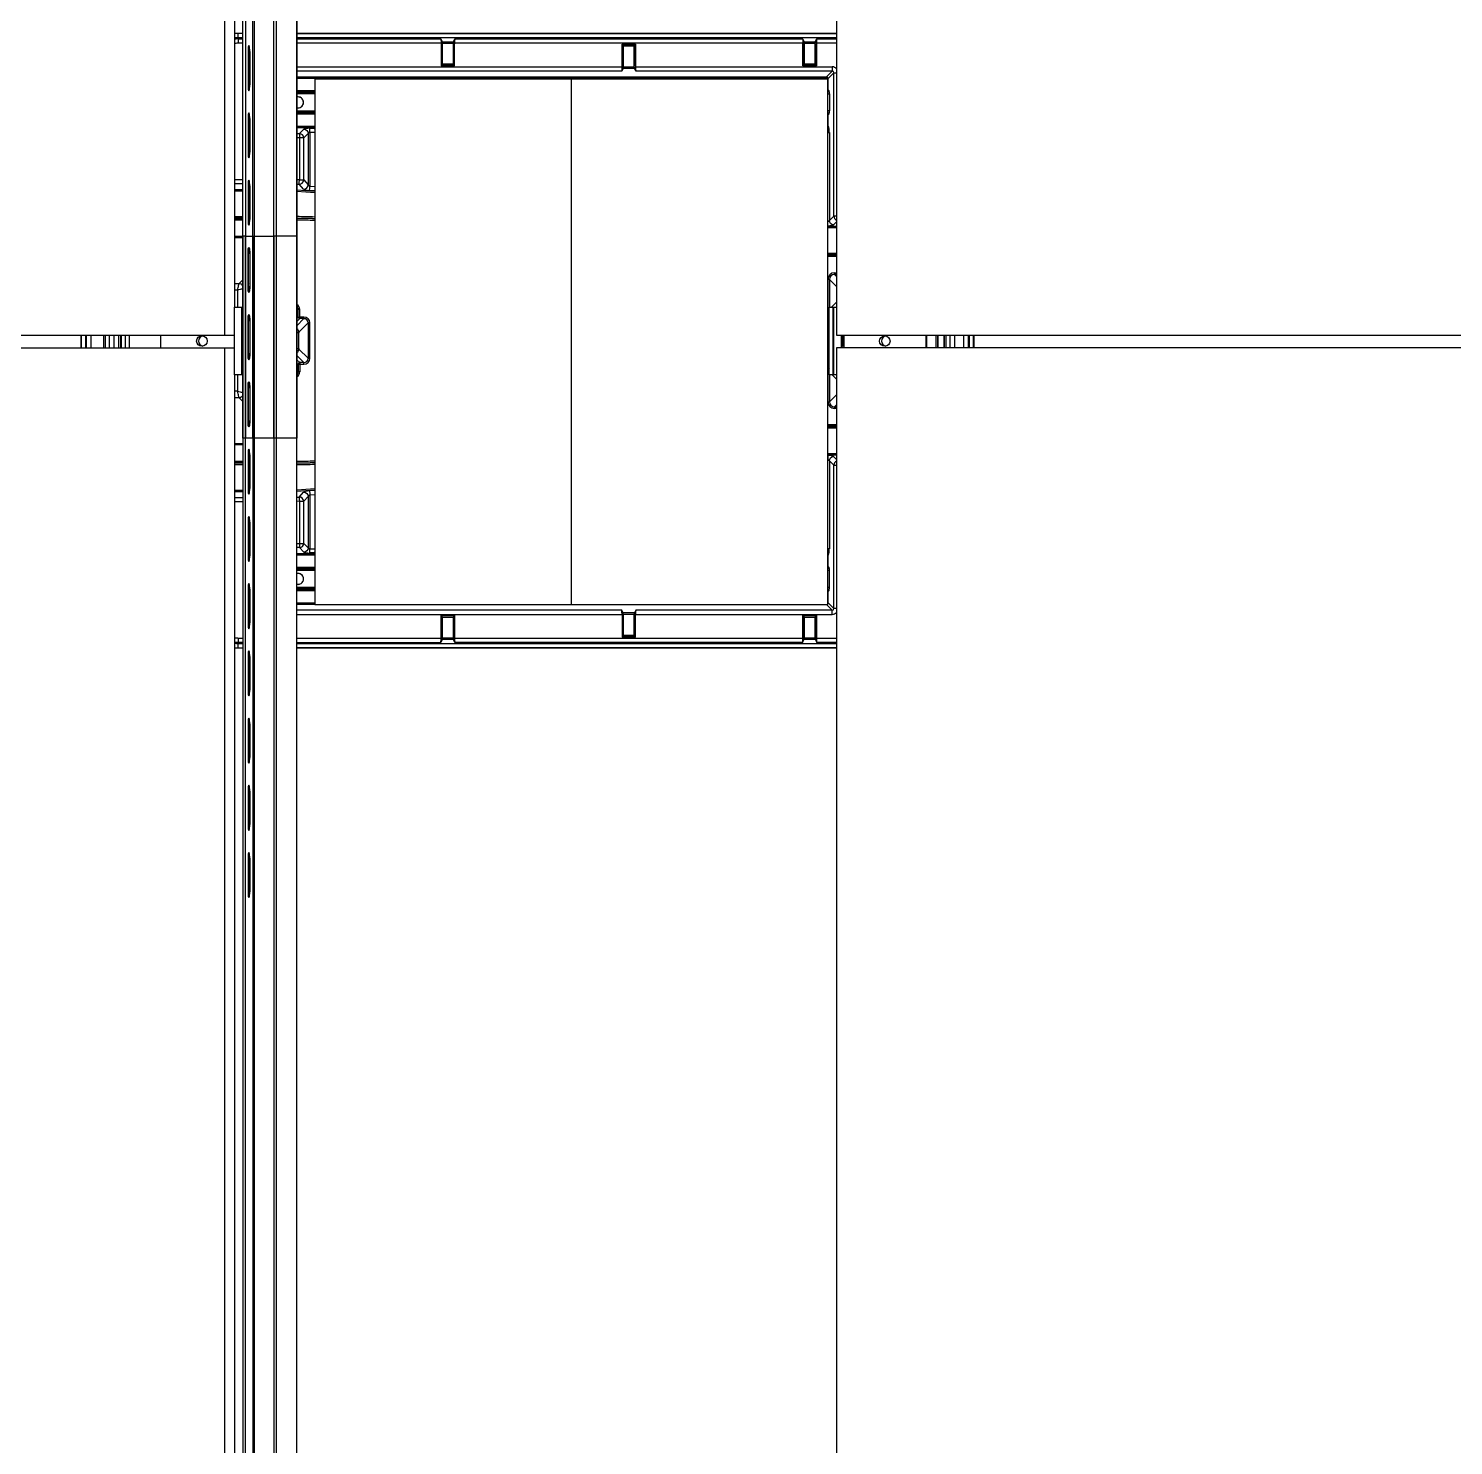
# Model space of a CAD drawing. Header units: feet. Extents: x 1518 to 2565, y 62 to 679.
# Drawn here: x 2123.65 to 2166.02, y 571.12 to 613.26 of the extents above; entities that cross this region are included whole.
import ezdxf

# ---------------------------------------------------------------- set-up
doc = ezdxf.new("R2010")
doc.units = ezdxf.units.FT
doc.header["$LTSCALE"] = 50
doc.header["$MEASUREMENT"] = 0

# ---------------------------------------------------------------- blocks, each defined once
blk = doc.blocks.new('Z1')
at = {"color": 1, "linetype": 'Continuous'}
for p, q in [((0.617, 204.498), (0.617, 134.498)), ((0.832, 134.498), (0.832, 204.498)), ((0.871, 204.498), (0.871, 134.498)), ((1.523, 204.498), (1.523, 134.498)), ((2.142, 134.498), (2.142, 204.498)), ((0.301, 138.393), (0.301, 202.248)), ((0.395, 146.402), (0.408, 146.368)), ((2.143, 146.53), (18.191, 146.53)), ((18.191, 146.527), (2.143, 146.527)), ((18.191, 146.402), (2.143, 146.402)), ((6.431, 146.222), (6.452, 146.18)), ((17.191, 146.222), (17.212, 146.18)), ((17.591, 146.222), (17.57, 146.18)), ((6.456, 146.131), (6.456, 145.709)), ((6.807, 146.131), (6.807, 145.709)), ((11.836, 146.069), (11.836, 145.647)), ((12.187, 146.069), (12.187, 145.647)), ((17.216, 146.131), (17.216, 145.709)), ((17.567, 146.131), (17.567, 145.709)), ((11.832, 145.598), (11.811, 145.556)), ((12.19, 145.598), (12.211, 145.556)), ((2.143, 144.834), (2.677, 144.834)), ((2.677, 144.784), (2.143, 144.784)), ((2.143, 144.782), (2.677, 144.782)), ((2.677, 144.732), (2.143, 144.732)), ((2.143, 144.23), (2.677, 144.23)), ((2.677, 144.18), (2.143, 144.18)), ((2.143, 144.177), (2.677, 144.177)), ((2.677, 144.127), (2.143, 144.127)), ((2.143, 143.773), (2.677, 143.773)), ((2.677, 143.723), (2.143, 143.723)), ((0.301, 142.188), (0.54, 142.188)), ((0.54, 142.06), (0.301, 142.06)), ((0.707, 142.06), (0.692, 142.06)), ((2.343, 141.903), (2.21, 142.045)), ((2.347, 142.173), (2.48, 142.03)), ((0.301, 141.888), (0.54, 141.888)), ((0.54, 141.839), (0.301, 141.839)), ((0.69, 141.888), (0.708, 141.888)), ((0.708, 141.839), (0.69, 141.839)), ((2.143, 141.877), (2.677, 141.841)), ((2.677, 141.791), (2.143, 141.828)), ((0.301, 141.083), (0.54, 141.083)), ((0.54, 141.033), (0.301, 141.033)), ((0.301, 141.031), (0.54, 141.031)), ((0.54, 140.981), (0.301, 140.981)), ((0.69, 141.083), (0.708, 141.083)), ((0.708, 141.033), (0.69, 141.033)), ((0.69, 141.031), (0.708, 141.031)), ((0.708, 140.981), (0.69, 140.981)), ((17.932, 140.813), (17.932, 140.8)), ((0.301, 140.499), (0.54, 140.499)), ((0.54, 140.449), (0.301, 140.449)), ((0.871, 140.498), (0.871, 70.498)), ((1.523, 140.498), (1.523, 70.498)), ((2.142, 70.498), (2.142, 140.498)), ((0.69, 139.357), (0.708, 139.376)), ((0.708, 139.08), (0.69, 139.062)), ((18.129, 139.361), (18.191, 139.299)), ((18.04, 138.393), (18.191, 138.543)), ((18.085, 136.373), (18.085, 138.393)), ((18.106, 136.373), (18.106, 138.393)), ((-4.275, 137.185), (-4.275, 137.56)), ((-4.273, 137.56), (-4.273, 137.185)), ((-4.147, 137.56), (-4.147, 137.185)), ((-4.113, 137.185), (-4.113, 137.56)), ((-3.985, 137.56), (-3.985, 137.185)), ((-3.602, 137.185), (-3.602, 137.56)), ((-3.553, 137.56), (-3.553, 137.185)), ((-3.428, 137.185), (-3.428, 137.56)), ((-3.3, 137.56), (-3.3, 137.185)), ((-3.151, 137.185), (-3.151, 137.56)), ((-3.102, 137.56), (-3.102, 137.185)), ((-3.082, 137.56), (-3.082, 137.185)), ((-2.955, 137.185), (-2.955, 137.56)), ((-2.836, 137.185), (-2.836, 137.56)), ((-1.916, 137.56), (-1.916, 137.185)), ((0, 137.56), (0.291, 137.56)), ((18.333, 137.185), (18.333, 137.56)), ((18.417, 137.185), (18.417, 137.56)), ((20.858, 137.185), (20.858, 137.56)), ((20.878, 137.185), (20.878, 137.56)), ((21.151, 137.185), (21.151, 137.56)), ((21.2, 137.56), (21.2, 137.185)), ((21.202, 137.185), (21.202, 137.56)), ((21.39, 137.56), (21.39, 137.185)), ((21.392, 137.185), (21.392, 137.56)), ((21.441, 137.56), (21.441, 137.185)), ((21.569, 137.185), (21.569, 137.56)), ((21.697, 137.56), (21.697, 137.185)), ((21.979, 137.185), (21.979, 137.56)), ((22.107, 137.56), (22.107, 137.185)), ((22.14, 137.185), (22.14, 137.56)), ((22.266, 137.185), (22.266, 137.56)), ((22.268, 137.56), (22.268, 137.185)), ((0, 71.685), (0, 137.185)), ((0.301, 72.518), (0.301, 136.373)), ((0.54, 136.373), (0.497, 136.373)), ((18.191, 136.245), (18.063, 136.373)), ((0.69, 135.727), (0.708, 135.708)), ((0.708, 135.413), (0.69, 135.431)), ((18.191, 135.489), (18.129, 135.427)), ((0.301, 134.339), (0.54, 134.339)), ((0.54, 134.29), (0.301, 134.29)), ((17.929, 133.975), (17.928, 133.988)), ((17.932, 133.988), (17.932, 133.975)), ((0.301, 133.808), (0.54, 133.808)), ((0.54, 133.758), (0.301, 133.758)), ((0.301, 133.755), (0.54, 133.755)), ((0.54, 133.705), (0.301, 133.705)), ((0.69, 133.808), (0.708, 133.808)), ((0.708, 133.758), (0.69, 133.758)), ((0.69, 133.755), (0.708, 133.755)), ((0.708, 133.705), (0.69, 133.705)), ((0.301, 132.949), (0.54, 132.949)), ((0.54, 132.9), (0.301, 132.9)), ((0.301, 132.728), (0.54, 132.728)), ((0.691, 132.949), (0.707, 132.949)), ((0.704, 132.9), (0.694, 132.9)), ((2.143, 132.961), (2.677, 132.997)), ((2.677, 132.948), (2.143, 132.911)), ((0.54, 132.6), (0.301, 132.6)), ((2.143, 131.065), (2.677, 131.065)), ((2.677, 131.016), (2.143, 131.016)), ((2.143, 130.661), (2.677, 130.661)), ((2.677, 130.611), (2.143, 130.611)), ((2.143, 130.608), (2.677, 130.608)), ((2.677, 130.558), (2.143, 130.558)), ((2.179, 130.145), (2.143, 130.149)), ((2.143, 130.057), (2.677, 130.057)), ((2.677, 130.007), (2.143, 130.007)), ((2.143, 130.004), (2.677, 130.004)), ((2.677, 129.954), (2.143, 129.954)), ((2.143, 129.599), (2.677, 129.599)), ((18.06, 129.378), (17.888, 129.55)), ((6.456, 128.657), (6.456, 129.079)), ((6.807, 128.657), (6.807, 129.079)), ((11.832, 129.19), (11.811, 129.232)), ((11.836, 128.719), (11.836, 129.141)), ((12.187, 128.719), (12.187, 129.141)), ((17.216, 128.657), (17.216, 129.079)), ((17.567, 128.657), (17.567, 129.079)), ((0.408, 128.42), (0.395, 128.387)), ((6.431, 128.566), (6.452, 128.608)), ((17.591, 128.566), (17.57, 128.608)), ((2.143, 128.387), (18.191, 128.387)), ((2.143, 128.261), (18.191, 128.261)), ((18.191, 128.259), (2.143, 128.259))]:
    blk.add_line(p, q, dxfattribs=at)
for points in [[(1.461, 134.498), (0.871, 134.498), (0.832, 134.498), (0.617, 134.498), (0.54, 134.498), (0.54, 204.498), (0.617, 204.498), (0.832, 204.498), (0.871, 204.498), (1.461, 204.498)], [(0.291, 203.06), (0, 203.06), (-38.449, 203.06), (-38.449, 137.56), (0, 137.56), (0, 203.06)], [(56.931, 203.06), (56.64, 203.06), (18.191, 203.06), (18.191, 137.56), (56.64, 137.56), (56.64, 203.06)], [(0.54, 146.527), (0.395, 146.527), (0.301, 146.522)], [(0.54, 146.402), (0.395, 146.402), (0.395, 146.527), (0.395, 146.53)], [(0.54, 146.24), (0.408, 146.24), (0.408, 146.368), (0.54, 146.368)], [(2.143, 145.538), (11.811, 145.538), (11.811, 145.556), (11.811, 146.21), (12.211, 146.21), (12.211, 145.556), (12.211, 145.538), (18.06, 145.538), (18.06, 145.41)], [(6.431, 146.24), (6.431, 146.222), (6.431, 145.568), (6.831, 145.568), (6.831, 146.222), (6.81, 146.18)], [(17.182, 146.368), (17.223, 146.285), (17.559, 146.285), (17.601, 146.368), (18.191, 146.368)], [(18.191, 146.24), (17.591, 146.24), (17.591, 146.222), (17.591, 145.568), (17.191, 145.568), (17.191, 146.222), (17.191, 146.24)], [(0.708, 145.998), (0.742, 145.998), (0.742, 144.998), (0.708, 144.998)], [(2.143, 145.238), (17.888, 145.238), (17.888, 145.189), (17.937, 145.189), (18.109, 145.361), (18.191, 145.361)], [(17.888, 145.175), (17.888, 145.189), (2.143, 145.189)], [(10.302, 145.175), (2.677, 145.175), (2.677, 129.55), (2.143, 129.55)], [(2.677, 129.55), (10.302, 129.55), (17.927, 129.55), (17.927, 145.175), (10.302, 145.175), (10.302, 129.55)], [(17.927, 144.23), (17.932, 144.23), (17.932, 144.732), (17.927, 144.732)], [(17.932, 144.732), (17.981, 144.732), (17.981, 144.23), (17.932, 144.23)], [(0.708, 143.998), (0.742, 143.998), (0.742, 142.998), (0.708, 142.998)], [(2.529, 143.583), (2.529, 143.711), (2.677, 143.711)], [(2.677, 143.669), (2.669, 143.676), (2.677, 143.676)], [(2.48, 143.556), (2.347, 143.423), (2.219, 143.423), (2.143, 143.423)], [(2.677, 143.583), (2.529, 143.583), (2.529, 141.992), (2.677, 141.982)], [(17.927, 143.583), (17.976, 143.583), (17.976, 140.967)], [(0.708, 141.998), (0.742, 141.998), (0.742, 140.998), (0.708, 140.998)], [(18.191, 140.751), (17.932, 140.751), (17.932, 140.8), (18.191, 140.8)], [(0.832, 140.498), (0.832, 70.498), (0.617, 70.498), (0.54, 70.498), (0.497, 70.498)], [(0.617, 140.498), (0.54, 140.498), (0.54, 70.498)], [(0.617, 70.498), (0.617, 140.498), (0.832, 140.498), (0.871, 140.498), (1.461, 140.498)], [(1.461, 70.498), (1.523, 70.498), (2.142, 70.498), (2.143, 70.498), (2.143, 140.498), (2.142, 140.498), (1.523, 140.498), (1.461, 140.498), (1.461, 70.498), (0.871, 70.498), (0.832, 70.498)], [(18.191, 139.945), (17.93, 139.945), (17.93, 139.995), (18.191, 139.995)], [(17.93, 139.945), (17.93, 139.943), (18.191, 139.943)], [(18.191, 139.893), (17.93, 139.893), (17.93, 139.943)], [(18.191, 139.361), (18.129, 139.361), (18.129, 139.411), (18.191, 139.411)], [(17.981, 139.214), (17.932, 139.214), (17.932, 138.334), (17.967, 138.334)], [(18.191, 139.004), (17.981, 139.214), (17.981, 138.393)], [(0.497, 138.393), (0.497, 136.373), (0.291, 136.373), (0.291, 138.393), (0.497, 138.393), (0.54, 138.393)], [(2.143, 138.06), (2.18, 138.097), (2.229, 138.097), (2.229, 138.32), (2.18, 138.32), (2.143, 138.283)], [(18.191, 136.373), (18.106, 136.373), (18.085, 136.373), (17.967, 136.373), (17.967, 138.393), (18.085, 138.393), (18.106, 138.393), (18.191, 138.393)], [(2.143, 137.839), (2.352, 138.048), (2.352, 138.097), (2.229, 138.097), (2.229, 138.048), (2.143, 137.962)], [(2.143, 137.164), (2.2, 137.164), (2.2, 137.624), (2.143, 137.624)], [(0.291, 71.685), (0, 71.685), (-38.449, 71.685), (-38.449, 137.185), (0, 137.185), (0.291, 137.185)], [(2.143, 136.728), (2.18, 136.691), (2.229, 136.691), (2.352, 136.691), (2.352, 136.74), (2.143, 136.949)], [(56.931, 137.185), (56.64, 137.185), (18.191, 137.185), (18.191, 71.685), (56.64, 71.685), (56.64, 137.185)], [(2.143, 136.826), (2.229, 136.74), (2.229, 136.691), (2.229, 136.468), (2.18, 136.468), (2.143, 136.505)], [(17.967, 136.454), (17.932, 136.454), (17.932, 135.575), (17.981, 135.575)], [(17.981, 136.373), (17.981, 135.575), (18.191, 135.784)], [(18.191, 135.378), (18.129, 135.378), (18.129, 135.427), (18.191, 135.427)], [(17.93, 134.846), (17.93, 134.896), (18.191, 134.896)], [(18.191, 134.846), (17.93, 134.846), (17.93, 134.843)], [(18.191, 134.793), (17.93, 134.793), (17.93, 134.843), (18.191, 134.843)], [(0.708, 133.998), (0.742, 133.998), (0.742, 132.998), (0.708, 132.998)], [(18.191, 133.988), (17.932, 133.988), (17.932, 134.037), (18.191, 134.037)], [(17.976, 133.821), (17.976, 131.206), (17.927, 131.206)], [(2.677, 132.806), (2.529, 132.796), (2.529, 131.206), (2.677, 131.206)], [(0.708, 131.998), (0.742, 131.998), (0.742, 130.998), (0.708, 130.998)], [(2.677, 131.078), (2.529, 131.078), (2.529, 131.206)], [(2.677, 131.112), (2.669, 131.112), (2.677, 131.12)], [(17.927, 130.057), (17.932, 130.057), (17.981, 130.057), (17.981, 130.558), (17.932, 130.558)], [(17.932, 130.057), (17.932, 130.558), (17.927, 130.558)], [(0.708, 129.998), (0.742, 129.998), (0.742, 128.998), (0.708, 128.998)], [(12.211, 129.232), (12.211, 129.25), (18.06, 129.25), (18.06, 129.378), (12.221, 129.378), (12.179, 129.295), (11.843, 129.295), (11.802, 129.378)], [(11.811, 129.25), (11.811, 129.232), (11.811, 128.578), (12.211, 128.578), (12.211, 129.232), (12.19, 129.19)], [(2.143, 128.548), (6.431, 128.548), (6.431, 128.566), (6.431, 129.22), (6.831, 129.22), (6.831, 128.566), (6.81, 128.608)], [(17.212, 128.608), (17.191, 128.566), (17.191, 129.22), (17.591, 129.22), (17.591, 128.566), (17.591, 128.548), (18.191, 128.548)], [(0.54, 128.42), (0.408, 128.42), (0.408, 128.548), (0.54, 128.548)], [(17.182, 128.42), (6.841, 128.42), (6.799, 128.503), (6.463, 128.503), (6.422, 128.42)], [(6.831, 128.566), (6.831, 128.548), (17.191, 128.548), (17.191, 128.566)], [(0.301, 128.269), (0.395, 128.261), (0.54, 128.261)], [(0.395, 128.259), (0.395, 128.261), (0.395, 128.387), (0.54, 128.387)], [(0.708, 127.998), (0.742, 127.998), (0.742, 126.998), (0.708, 126.998)], [(0.708, 125.998), (0.742, 125.998), (0.742, 124.998), (0.708, 124.998)], [(0.708, 123.998), (0.742, 123.998), (0.742, 122.998), (0.708, 122.998)], [(0.708, 121.998), (0.742, 121.998), (0.742, 120.998), (0.708, 120.998)]]:
    blk.add_lwpolyline(points, dxfattribs=at)
for points in [[(1.461, 134.498), (1.461, 204.498), (1.523, 204.498), (2.142, 204.498), (2.143, 204.498), (2.143, 134.498), (2.142, 134.498), (1.523, 134.498)], [(6.796, 146.236), (6.467, 146.236), (6.467, 145.624), (6.796, 145.624)], [(12.187, 146.205), (11.836, 146.205), (11.842, 146.204), (12.18, 146.204)], [(17.227, 145.624), (17.556, 145.624), (17.556, 146.236), (17.227, 146.236)], [(12.176, 146.154), (11.847, 146.154), (11.847, 145.542), (12.176, 145.542)], [(6.807, 145.573), (6.456, 145.573), (6.462, 145.574), (6.8, 145.574)], [(17.222, 145.574), (17.56, 145.574), (17.567, 145.573), (17.216, 145.573)], [(11.847, 128.634), (12.176, 128.634), (12.176, 129.246), (11.847, 129.246)], [(6.807, 129.215), (6.456, 129.215), (6.462, 129.214), (6.8, 129.214)], [(6.796, 129.164), (6.467, 129.164), (6.467, 128.552), (6.796, 128.552)], [(17.222, 129.214), (17.56, 129.214), (17.567, 129.215), (17.216, 129.215)], [(17.227, 128.552), (17.556, 128.552), (17.556, 129.164), (17.227, 129.164)]]:
    blk.add_lwpolyline(points, close=True, dxfattribs=at)
at = {"color": 1, "linetype": 'Continuous', "flags": 128}
for points in [[(0.742, 145.998), (0.741, 146.046), (0.738, 146.09), (0.733, 146.127), (0.727, 146.154), (0.719, 146.168), (0.712, 146.168), (0.705, 146.154), (0.699, 146.127), (0.694, 146.09), (0.691, 146.046), (0.69, 145.998), (0.69, 144.998), (0.691, 144.949), (0.694, 144.905), (0.699, 144.868), (0.705, 144.841), (0.712, 144.827), (0.719, 144.827), (0.727, 144.841), (0.733, 144.868), (0.738, 144.905), (0.741, 144.949), (0.742, 144.998)], [(0.742, 143.998), (0.741, 144.046), (0.738, 144.09), (0.733, 144.127), (0.727, 144.154), (0.719, 144.168), (0.712, 144.168), (0.705, 144.154), (0.699, 144.127), (0.694, 144.09), (0.691, 144.046), (0.69, 143.998), (0.69, 142.998), (0.691, 142.949), (0.694, 142.905), (0.699, 142.868), (0.705, 142.841), (0.712, 142.827), (0.719, 142.827), (0.727, 142.841), (0.733, 142.868), (0.738, 142.905), (0.741, 142.949), (0.742, 142.998)], [(0.742, 141.998), (0.741, 142.046), (0.738, 142.09), (0.733, 142.127), (0.727, 142.154), (0.719, 142.168), (0.712, 142.168), (0.705, 142.154), (0.699, 142.127), (0.694, 142.09), (0.691, 142.046), (0.69, 141.998), (0.69, 140.998), (0.691, 140.949), (0.694, 140.905), (0.699, 140.868), (0.705, 140.841), (0.712, 140.827), (0.719, 140.827), (0.727, 140.841), (0.733, 140.868), (0.738, 140.905), (0.741, 140.949), (0.742, 140.998)], [(2.143, 142.05), (2.21, 142.045), (2.211, 142.051), (2.211, 142.06), (2.212, 142.073), (2.213, 142.089), (2.214, 142.108), (2.216, 142.128), (2.217, 142.15), (2.219, 142.173), (2.143, 142.178)], [(2.677, 141.853), (2.52, 141.864), (2.521, 141.87), (2.522, 141.88), (2.522, 141.893), (2.524, 141.908), (2.525, 141.927), (2.526, 141.948), (2.528, 141.969), (2.529, 141.992)], [(17.927, 140.8), (17.928, 140.8), (17.928, 140.798), (17.928, 140.794), (17.927, 140.789), (17.927, 140.783), (17.927, 140.779)], [(0.301, 138.901), (0.381, 138.901), (0.389, 138.938), (0.397, 138.975), (0.404, 139.008), (0.41, 139.037), (0.415, 139.06), (0.419, 139.078), (0.421, 139.088), (0.301, 139.088)], [(0.69, 138.998), (0.691, 138.949), (0.694, 138.905), (0.699, 138.868), (0.705, 138.841), (0.712, 138.827), (0.719, 138.827), (0.727, 138.841), (0.733, 138.868), (0.738, 138.905), (0.741, 138.949), (0.742, 138.998), (0.708, 138.998)], [(0.54, 138.934), (0.517, 138.929), (0.488, 138.923), (0.455, 138.916), (0.419, 138.909), (0.381, 138.901), (0.381, 138.393)], [(18.401, 137.383), (18.4, 137.429), (18.396, 137.471), (18.391, 137.505), (18.384, 137.528), (18.377, 137.538), (18.369, 137.535), (18.362, 137.518), (18.356, 137.489), (18.351, 137.45), (18.349, 137.406), (18.349, 137.359), (18.351, 137.315), (18.356, 137.276), (18.362, 137.247), (18.369, 137.23), (18.377, 137.227), (18.384, 137.237), (18.391, 137.26), (18.396, 137.295), (18.4, 137.337), (18.401, 137.383)], [(0.69, 136.998), (0.691, 136.949), (0.694, 136.905), (0.699, 136.868), (0.705, 136.841), (0.712, 136.827), (0.719, 136.827), (0.727, 136.841), (0.733, 136.868), (0.738, 136.905), (0.741, 136.949), (0.742, 136.998), (0.708, 136.998)], [(0.381, 136.373), (0.381, 135.887), (0.419, 135.88), (0.455, 135.872), (0.488, 135.865), (0.517, 135.859), (0.54, 135.854)], [(0.301, 135.7), (0.421, 135.7), (0.419, 135.711), (0.415, 135.728), (0.41, 135.751), (0.404, 135.78), (0.397, 135.814), (0.389, 135.85), (0.381, 135.887), (0.301, 135.887)], [(0.69, 134.998), (0.691, 134.949), (0.694, 134.905), (0.699, 134.868), (0.705, 134.841), (0.712, 134.827), (0.719, 134.827), (0.727, 134.841), (0.733, 134.868), (0.738, 134.905), (0.741, 134.949), (0.742, 134.998), (0.708, 134.998)], [(0.742, 133.998), (0.741, 134.046), (0.738, 134.09), (0.733, 134.127), (0.727, 134.154), (0.719, 134.168), (0.712, 134.168), (0.705, 134.154), (0.699, 134.127), (0.694, 134.09), (0.691, 134.046), (0.69, 133.998), (0.69, 132.998), (0.691, 132.949), (0.694, 132.905), (0.699, 132.868), (0.705, 132.841), (0.712, 132.827), (0.719, 132.827), (0.727, 132.841), (0.733, 132.868), (0.738, 132.905), (0.741, 132.949), (0.742, 132.998)], [(17.927, 133.988), (17.928, 133.988), (17.928, 133.99), (17.928, 133.994), (17.927, 133.999), (17.927, 134.005), (17.927, 134.009)], [(2.677, 132.935), (2.52, 132.924), (2.521, 132.918), (2.522, 132.909), (2.522, 132.896), (2.524, 132.88), (2.525, 132.861), (2.526, 132.841), (2.528, 132.819), (2.529, 132.796)], [(0.742, 131.998), (0.741, 132.046), (0.738, 132.09), (0.733, 132.127), (0.727, 132.154), (0.719, 132.168), (0.712, 132.168), (0.705, 132.154), (0.699, 132.127), (0.694, 132.09), (0.691, 132.046), (0.69, 131.998), (0.69, 130.998), (0.691, 130.949), (0.694, 130.905), (0.699, 130.868), (0.705, 130.841), (0.712, 130.827), (0.719, 130.827), (0.727, 130.841), (0.733, 130.868), (0.738, 130.905), (0.741, 130.949), (0.742, 130.998)], [(0.742, 129.998), (0.741, 130.046), (0.738, 130.09), (0.733, 130.127), (0.727, 130.154), (0.719, 130.168), (0.712, 130.168), (0.705, 130.154), (0.699, 130.127), (0.694, 130.09), (0.691, 130.046), (0.69, 129.998), (0.69, 128.998), (0.691, 128.949), (0.694, 128.905), (0.699, 128.868), (0.705, 128.841), (0.712, 128.827), (0.719, 128.827), (0.727, 128.841), (0.733, 128.868), (0.738, 128.905), (0.741, 128.949), (0.742, 128.998)], [(0.742, 127.998), (0.741, 128.046), (0.738, 128.09), (0.733, 128.127), (0.727, 128.154), (0.719, 128.168), (0.712, 128.168), (0.705, 128.154), (0.699, 128.127), (0.694, 128.09), (0.691, 128.046), (0.69, 127.998), (0.69, 126.998), (0.691, 126.949), (0.694, 126.905), (0.699, 126.868), (0.705, 126.841), (0.712, 126.827), (0.719, 126.827), (0.727, 126.841), (0.733, 126.868), (0.738, 126.905), (0.741, 126.949), (0.742, 126.998)], [(0.742, 125.998), (0.741, 126.046), (0.738, 126.09), (0.733, 126.127), (0.727, 126.154), (0.719, 126.168), (0.712, 126.168), (0.705, 126.154), (0.699, 126.127), (0.694, 126.09), (0.691, 126.046), (0.69, 125.998), (0.69, 124.998), (0.691, 124.949), (0.694, 124.905), (0.699, 124.868), (0.705, 124.841), (0.712, 124.827), (0.719, 124.827), (0.727, 124.841), (0.733, 124.868), (0.738, 124.905), (0.741, 124.949), (0.742, 124.998)], [(0.742, 123.998), (0.741, 124.046), (0.738, 124.09), (0.733, 124.127), (0.727, 124.154), (0.719, 124.168), (0.712, 124.168), (0.705, 124.154), (0.699, 124.127), (0.694, 124.09), (0.691, 124.046), (0.69, 123.998), (0.69, 122.998), (0.691, 122.949), (0.694, 122.905), (0.699, 122.868), (0.705, 122.841), (0.712, 122.827), (0.719, 122.827), (0.727, 122.841), (0.733, 122.868), (0.738, 122.905), (0.741, 122.949), (0.742, 122.998)], [(0.742, 121.998), (0.741, 122.046), (0.738, 122.09), (0.733, 122.127), (0.727, 122.154), (0.719, 122.168), (0.712, 122.168), (0.705, 122.154), (0.699, 122.127), (0.694, 122.09), (0.691, 122.046), (0.69, 121.998), (0.69, 120.998), (0.691, 120.949), (0.694, 120.905), (0.699, 120.868), (0.705, 120.841), (0.712, 120.827), (0.719, 120.827), (0.727, 120.841), (0.733, 120.868), (0.738, 120.905), (0.741, 120.949), (0.742, 120.998)]]:
    blk.add_lwpolyline(points, dxfattribs=at)
at = {"color": 1, "linetype": 'Continuous'}
for points in [[(0.699, 146.129, -0.04407), (0.708, 145.998), (0.708, 144.998, -0.04407), (0.699, 144.866)], [(17.927, 144.783, 0.339324), (17.964, 144.832), (17.937, 144.834), (17.937, 145.189, 0.393979), (17.888, 145.238), (18.06, 145.41), (12.221, 145.41), (12.179, 145.493), (11.843, 145.493), (11.802, 145.41)], [(18.191, 140.926), (18.104, 140.839, -0.393929), (17.976, 140.967), (18.109, 141.1), (18.109, 145.361)], [(2.143, 144.323, 0.202767), (2.267, 144.345, 0.544465), (2.267, 144.616, 0.202767), (2.143, 144.638)], [(17.927, 144.834), (17.937, 144.834, -0.162041), (17.927, 144.804)], [(0.699, 144.129, -0.04407), (0.708, 143.998), (0.708, 142.998, -0.044072), (0.699, 142.866)], [(17.927, 143.719, 0.244439), (17.95, 143.76), (17.937, 143.773), (17.937, 144.127), (17.964, 144.13, 0.339488), (17.927, 144.178)], [(17.927, 144.158, -0.162078), (17.937, 144.127), (17.927, 144.127)], [(2.143, 143.551), (2.219, 143.551), (2.352, 143.684, -0.393929), (2.48, 143.556), (2.48, 142.03)], [(17.927, 143.773), (17.937, 143.773, -0.154149), (17.927, 143.744)], [(0.699, 142.129, -0.044122), (0.708, 141.998), (0.708, 140.998, -0.044122), (0.699, 140.866)], [(17.928, 140.8), (17.929, 140.813, 0.017173), (17.932, 140.813), (17.932, 140.813, -0.016852), (17.929, 140.813), (17.929, 140.813)], [(18.191, 141.1), (18.109, 141.1, 0.292961), (18.191, 140.982)], [(0.54, 139.023, 0.234533), (0.421, 139.088), (0.54, 139.207)], [(2.352, 138.048), (2.229, 138.048, -0.39395), (2.18, 138.097), (2.18, 138.32)], [(2.143, 137.038, 0.244834), (2.203, 137.145), (2.48, 136.868), (2.529, 136.868), (2.529, 137.92), (2.48, 137.92), (2.48, 136.868)], [(2.48, 137.92), (2.203, 137.643, 0.244834), (2.143, 137.75)], [(0.69, 137.245, 0.067277), (0.704, 137.383, 0.067277), (0.69, 137.521)], [(19.655, 137.536, 0.358827), (19.53, 137.383, 0.358285), (19.655, 137.229)], [(2.352, 136.74), (2.229, 136.74, 0.39395), (2.18, 136.691), (2.18, 136.468)], [(0.54, 135.581), (0.421, 135.7, 0.234291), (0.54, 135.765)], [(0.699, 134.129, -0.044072), (0.708, 133.998), (0.708, 132.998, -0.044122), (0.699, 132.866)], [(18.109, 129.427), (18.109, 133.688), (17.976, 133.821, -0.393929), (18.104, 133.949), (18.191, 133.863)], [(18.191, 133.806, 0.292961), (18.109, 133.688), (18.191, 133.688)], [(2.143, 132.739), (2.21, 132.743), (2.343, 132.886, -0.411939), (2.48, 132.758)], [(2.219, 132.615), (2.219, 131.365), (2.347, 131.365), (2.347, 132.615), (2.48, 132.758), (2.48, 131.232, -0.393929), (2.352, 131.104), (2.219, 131.237), (2.143, 131.237)], [(0.699, 132.129, -0.04407), (0.708, 131.998), (0.708, 130.998, -0.04407), (0.699, 130.866)], [(2.143, 131.365), (2.219, 131.365), (2.219, 131.237, 0.393929), (2.347, 131.365), (2.48, 131.232)], [(17.927, 130.61, 0.338515), (17.964, 130.658), (17.937, 130.661), (17.937, 131.016), (17.95, 131.028, 0.244462), (17.927, 131.069)], [(17.927, 131.016), (17.937, 131.016, 0.153897), (17.927, 131.044)], [(17.927, 130.661), (17.937, 130.661, -0.16204), (17.927, 130.631)], [(0.699, 130.129, -0.04407), (0.708, 129.998), (0.708, 128.998, -0.044072), (0.699, 128.866)], [(2.143, 130.15, 0.202767), (2.267, 130.172, 0.544465), (2.267, 130.443, 0.202767), (2.143, 130.465)], [(18.191, 129.427), (18.109, 129.427), (17.937, 129.599), (17.937, 129.954), (17.964, 129.957, 0.339324), (17.927, 130.005)], [(17.927, 129.984, -0.162041), (17.937, 129.954), (17.927, 129.954)], [(17.927, 129.599), (17.937, 129.599, -0.154152), (17.927, 129.571)], [(0.699, 128.129, -0.044122), (0.708, 127.998), (0.708, 126.998, -0.044122), (0.699, 126.866)], [(0.699, 126.129, -0.044072), (0.708, 125.998), (0.708, 124.998, -0.04407), (0.699, 124.866)], [(0.699, 124.129, -0.04407), (0.708, 123.998), (0.708, 122.998, -0.04407), (0.699, 122.866)], [(0.699, 122.129, -0.044122), (0.708, 121.998), (0.708, 120.998, -0.044072), (0.699, 120.866)]]:
    blk.add_lwpolyline(points, format="xyb", dxfattribs=at)
for points in [[(2.219, 142.173), (2.347, 142.173), (2.347, 143.423, 0.393929), (2.219, 143.551), (2.219, 143.423)], [(17.929, 133.975, -0.016852), (17.932, 133.975), (17.932, 133.975, 0.015477), (17.929, 133.975)]]:
    blk.add_lwpolyline(points, format="xyb", close=True, dxfattribs=at)
at = {"color": 1, "linetype": 'Continuous', "flags": 128}
for points in [[(0.699, 138.866, 0.04407), (0.708, 138.998), (0.708, 139.998), (0.742, 139.998), (0.741, 140.046), (0.738, 140.09), (0.733, 140.127), (0.727, 140.154), (0.719, 140.168), (0.712, 140.168), (0.705, 140.154), (0.699, 140.127), (0.694, 140.09), (0.691, 140.046), (0.69, 139.998), (0.691, 140.046), (0.694, 140.09), (0.699, 140.127), (0.705, 140.154), (0.712, 140.168), (0.719, 140.168), (0.727, 140.154), (0.733, 140.127), (0.738, 140.09), (0.741, 140.046), (0.742, 139.998), (0.742, 138.998), (0.741, 138.949), (0.738, 138.905), (0.733, 138.868), (0.727, 138.841), (0.719, 138.827), (0.712, 138.827), (0.705, 138.841), (0.699, 138.868), (0.694, 138.905), (0.691, 138.949), (0.69, 138.998), (0.69, 139.998)], [(0.699, 136.866, 0.04407), (0.708, 136.998), (0.708, 137.998), (0.742, 137.998), (0.741, 138.046), (0.738, 138.09), (0.733, 138.127), (0.727, 138.154), (0.719, 138.168), (0.712, 138.168), (0.705, 138.154), (0.699, 138.127), (0.694, 138.09), (0.691, 138.046), (0.69, 137.998), (0.691, 138.046), (0.694, 138.09), (0.699, 138.127), (0.705, 138.154), (0.712, 138.168), (0.719, 138.168), (0.727, 138.154), (0.733, 138.127), (0.738, 138.09), (0.741, 138.046), (0.742, 137.998), (0.742, 136.998), (0.741, 136.949), (0.738, 136.905), (0.733, 136.868), (0.727, 136.841), (0.719, 136.827), (0.712, 136.827), (0.705, 136.841), (0.699, 136.868), (0.694, 136.905), (0.691, 136.949), (0.69, 136.998), (0.69, 137.998)], [(0.699, 134.866, 0.044072), (0.708, 134.998), (0.708, 135.998), (0.742, 135.998), (0.741, 136.046), (0.738, 136.09), (0.733, 136.127), (0.727, 136.154), (0.719, 136.168), (0.712, 136.168), (0.705, 136.154), (0.699, 136.127), (0.694, 136.09), (0.691, 136.046), (0.69, 135.998), (0.691, 136.046), (0.694, 136.09), (0.699, 136.127), (0.705, 136.154), (0.712, 136.168), (0.719, 136.168), (0.727, 136.154), (0.733, 136.127), (0.738, 136.09), (0.741, 136.046), (0.742, 135.998), (0.742, 134.998), (0.741, 134.949), (0.738, 134.905), (0.733, 134.868), (0.727, 134.841), (0.719, 134.827), (0.712, 134.827), (0.705, 134.841), (0.699, 134.868), (0.694, 134.905), (0.691, 134.949), (0.69, 134.998), (0.69, 135.998)], [(2.219, 132.615), (2.347, 132.615, 0.411949), (2.21, 132.743), (2.211, 132.737), (2.211, 132.728), (2.212, 132.715), (2.213, 132.699), (2.214, 132.68), (2.216, 132.66), (2.217, 132.638), (2.219, 132.615), (2.143, 132.61)]]:
    blk.add_lwpolyline(points, format="xyb", dxfattribs=at)
at = {"color": 1, "linetype": 'Continuous'}
for centre in [(-0.682, 137.383), (19.624, 137.382)]:
    blk.add_circle(centre, 0.156, dxfattribs=at)
for centre, radius, start, end in [((2.179, 144.481), 0.163, 257.1326, 102.8674), ((2.214, 142.178), 0.133, 268.2712, 357.8259), ((2.347, 142.035), 0.133, 268.2712, 357.8259), ((1.981, 122.501), 18.582, 87.8554, 89.5018), ((1.981, 122.501), 18.532, 87.8496, 89.5004), ((1.981, 122.501), 18.53, 87.8493, 89.5003), ((1.981, 122.501), 18.48, 87.8434, 89.499), ((-0.042, 140.011), 0.751, 358.9738, 9.0678), ((-0.042, 138.011), 0.751, 358.9738, 9.0675), ((-0.623, 137.383), 0.157, 101.5563, 258.4437), ((-0.042, 136.011), 0.75, 358.968, 9.0736), ((1.981, 152.287), 18.48, 270.501, 272.1566), ((1.981, 152.287), 18.53, 270.4997, 272.1507), ((1.981, 152.287), 18.532, 270.4996, 272.1504), ((1.981, 152.287), 18.582, 270.4982, 272.1446), ((2.179, 130.307), 0.163, 270, 102.8674)]:
    blk.add_arc(centre, radius, start, end, dxfattribs=at)
for centre, major_axis, ratio, start_param, end_param in [((0.408, 145.382), (-0.37, 0.953), 0.978189, 5.918992, 6.012205), ((0.418, 145.357), (-0.366, 0.945), 0.987012, 5.918992, 6.025366), ((0.418, 145.357), (0.32, -0.825), 0.982581, 2.777399, 2.899692), ((6.462, 146.236), (0, 0.05), 0.087489, 4.712389, 6.108652), ((6.8, 146.236), (0, 0.05), 0.087489, 0.174533, 1.570796), ((6.843, 146.24), (0, 0.13), 0.087489, 0.174533, 1.570796), ((11.842, 146.154), (0, 0.05), 0.087489, 4.712389, 6.265732), ((12.18, 146.154), (0, 0.05), 0.087489, 0.017453, 1.570796), ((17.222, 146.236), (0, 0.05), 0.087489, 4.712389, 6.108652), ((17.56, 146.236), (0, 0.05), 0.087489, 0.174533, 1.570796), ((17.603, 146.24), (0, 0.13), 0.087489, 0.174533, 1.570796), ((6.451, 146.131), (0, 0.05), 0.087489, 4.712389, 6.108652), ((6.811, 146.131), (0, 0.05), 0.087489, 0.174533, 1.570796), ((11.831, 146.069), (0, 0.05), 0.087489, 4.712389, 5.759587), ((17.211, 146.131), (0, 0.05), 0.087489, 4.712389, 6.108652), ((17.571, 146.131), (0, 0.05), 0.087489, 0.174533, 1.570796), ((6.451, 145.709), (0, 0.05), 0.087489, 3.665191, 4.712389), ((6.462, 145.624), (0, 0.05), 0.087489, 3.159046, 4.712389), ((6.8, 145.624), (0, 0.05), 0.087489, 1.570796, 3.124139), ((11.831, 145.647), (0, 0.05), 0.087489, 3.316126, 4.712389), ((11.842, 145.542), (0, 0.05), 0.087489, 3.316126, 4.712389), ((12.18, 145.542), (0, 0.05), 0.087489, 1.570796, 2.96706), ((12.191, 145.647), (0, 0.05), 0.087489, 1.570796, 2.96706), ((12.223, 145.538), (0, 0.13), 0.087489, 1.570796, 2.96706), ((17.211, 145.709), (0, 0.05), 0.087489, 3.665191, 4.712389), ((17.222, 145.624), (0, 0.05), 0.087489, 3.159046, 4.712389), ((17.56, 145.624), (0, 0.05), 0.087489, 1.570796, 3.124139), ((18.054, 145.355), (-0.131, -0.131), 0.970288, 3.100614, 3.911912), ((18.054, 145.355), (0.042, 0.042), 0.84211, 5.512866, 7.053504), ((17.914, 144.732), (0, 0.05), 0.352654, 4.712389, 5.483791), ((17.963, 144.732), (0, 0.1), 0.176327, 4.712389, 6.265732), ((17.914, 144.23), (0, 0.05), 0.352654, 3.940987, 4.712389), ((17.963, 144.23), (0, 0.1), 0.176327, 3.159046, 4.712389), ((2.529, 143.679), (0.18, 0), 0.176327, 1.570796, 2.96706), ((2.785, 143.583), (0.133, -0.129), 0.122744, 3.780325, 3.887313), ((17.944, 143.583), (0, 0.18), 0.176327, 4.712389, 6.108652), ((2.529, 143.551), (0.05, 0), 0.634777, 1.570796, 2.96706), ((2.529, 142.024), (0.0488, -0.019), 0.580702, 3.53857, 4.934833), ((2.52, 141.896), (0.18, -0.013), 0.175892, 3.328509, 4.724773), ((17.932, 140.852), (-0.003, -0.101), 0.984791, 6.249645, 6.316725), ((17.932, 140.852), (0.0018, 0.0523), 0.955933, 3.108053, 3.175133), ((17.927, 140.845), (0.18, 0), 0.176327, 4.741443, 6.108652), ((18.135, 139.208), (-0.146, 0.146), 0.970288, 5.512866, 7.053504), ((18.135, 139.208), (0.111, -0.111), 0.951716, 2.371274, 3.911912), ((2.046, 138.314), (-0.131, -0.131), 0.970288, 2.371274, 3.3859), ((2.046, 138.314), (0.0969, 0.0969), 0.948921, 5.512866, 6.287282), ((18.114, 138.339), (-0.131, -0.131), 0.970288, 5.512866, 6.143516), ((2.346, 137.914), (0.131, 0.131), 0.970288, 5.512866, 7.053504), ((2.346, 137.914), (0.0969, 0.0969), 0.948921, 5.512866, 7.053504), ((2.204, 137.624), (0, 0.02), 0.176327, 0.174533, 1.570796), ((2.204, 137.164), (0, 0.02), 0.176327, 1.570796, 2.96706), ((2.346, 136.874), (-0.0969, 0.0969), 0.948921, 2.371274, 3.911912), ((2.346, 136.874), (0.131, -0.131), 0.970288, 5.512866, 7.053504), ((2.046, 136.474), (0.0969, -0.0969), 0.948921, 6.279089, 7.053504), ((2.046, 136.474), (-0.131, 0.131), 0.970288, 2.897285, 3.911912), ((18.114, 136.449), (0.131, -0.131), 0.970288, 3.281262, 3.911912), ((18.135, 135.581), (-0.146, -0.146), 0.970288, 5.512866, 7.053504), ((18.135, 135.581), (0.111, 0.111), 0.951716, 2.371274, 3.911912), ((17.932, 133.936), (-0.003, 0.101), 0.984791, 6.249645, 6.316725), ((17.932, 133.936), (-0.0018, 0.0523), 0.955933, 6.249645, 6.316725), ((17.927, 133.944), (0.18, 0), 0.176327, 0.174533, 1.541742), ((2.52, 132.892), (0.18, 0.013), 0.175892, 1.558413, 2.954676), ((2.529, 132.765), (0.0488, 0.019), 0.580702, 1.348352, 2.744616), ((2.529, 131.109), (0.18, 0), 0.176327, 3.316126, 4.712389), ((2.529, 131.237), (0.05, 0), 0.634777, 3.316126, 4.712389), ((2.785, 131.206), (0.133, 0.129), 0.122744, 2.395872, 2.50286), ((17.944, 131.206), (0, 0.18), 0.176327, 3.316126, 4.712389), ((17.914, 130.558), (0, 0.05), 0.352654, 4.712389, 5.483791), ((17.963, 130.558), (0, 0.1), 0.176327, 4.712389, 6.265732), ((17.914, 130.057), (0, 0.05), 0.352654, 3.940987, 4.712389), ((17.963, 130.057), (0, 0.1), 0.176327, 3.159046, 4.712389), ((11.842, 129.246), (0, 0.05), 0.087489, 4.712389, 6.108652), ((12.18, 129.246), (0, 0.05), 0.087489, 0.174533, 1.570796), ((12.223, 129.25), (0, 0.13), 0.087489, 0.174533, 1.570796), ((18.054, 129.433), (-0.042, 0.042), 0.84211, 2.371274, 3.911912), ((18.054, 129.433), (-0.131, 0.131), 0.970288, 2.371274, 3.182572), ((6.451, 129.079), (0, 0.05), 0.087489, 4.712389, 5.759587), ((6.462, 129.164), (0, 0.05), 0.087489, 4.712389, 6.265732), ((6.8, 129.164), (0, 0.05), 0.087489, 0.017453, 1.570796), ((11.831, 129.141), (0, 0.05), 0.087489, 4.712389, 6.108652), ((12.191, 129.141), (0, 0.05), 0.087489, 0.174533, 1.570796), ((17.211, 129.079), (0, 0.05), 0.087489, 4.712389, 5.759587), ((17.222, 129.164), (0, 0.05), 0.087489, 4.712389, 6.265732), ((17.56, 129.164), (0, 0.05), 0.087489, 0.017453, 1.570796), ((0.418, 129.432), (0.32, 0.825), 0.982581, 3.383493, 3.505786), ((0.418, 129.432), (0.366, 0.945), 0.987012, 3.399412, 3.505786), ((0.408, 129.406), (0.37, 0.953), 0.978189, 3.412573, 3.505786), ((6.451, 128.657), (0, 0.05), 0.087489, 3.316126, 4.712389), ((6.462, 128.552), (0, 0.05), 0.087489, 3.316126, 4.712389), ((6.8, 128.552), (0, 0.05), 0.087489, 1.570796, 2.96706), ((6.811, 128.657), (0, 0.05), 0.087489, 1.570796, 2.96706), ((6.843, 128.548), (0, 0.13), 0.087489, 1.570796, 2.96706), ((11.831, 128.719), (0, 0.05), 0.087489, 3.665191, 4.712389), ((11.842, 128.634), (0, 0.05), 0.087489, 3.159046, 4.712389), ((12.18, 128.634), (0, 0.05), 0.087489, 1.570796, 3.124139), ((17.211, 128.657), (0, 0.05), 0.087489, 3.316126, 4.712389), ((17.222, 128.552), (0, 0.05), 0.087489, 3.316126, 4.712389), ((17.56, 128.552), (0, 0.05), 0.087489, 1.570796, 2.96706), ((17.571, 128.657), (0, 0.05), 0.087489, 1.570796, 2.96706), ((17.603, 128.548), (0, 0.13), 0.087489, 1.570796, 2.96706)]:
    blk.add_ellipse(centre, major_axis=major_axis, ratio=ratio, start_param=start_param, end_param=end_param, dxfattribs=at)
for points, knots in [([(0.54, 146.53), (0.492, 146.53), (0.443, 146.53), (0.395, 146.53), (0.375, 146.529), (0.344, 146.529), (0.313, 146.526), (0.301, 146.525)], [0, 0, 0, 0, 1, 1, 1, 1.615468, 2, 2, 2, 2]), ([(2.143, 146.368), (3.569, 146.368), (4.995, 146.368), (6.422, 146.368), (6.423, 146.363), (6.426, 146.354), (6.429, 146.319), (6.431, 146.279), (6.431, 146.253), (6.431, 146.24), (5.002, 146.24), (3.572, 146.24), (2.143, 146.24)], [0, 0, 0, 0, 1, 1, 1, 1.2728, 1.562438, 1.788004, 2, 2, 2, 3, 3, 3, 3]), ([(6.422, 146.368), (6.435, 146.34), (6.449, 146.313), (6.463, 146.285), (6.575, 146.285), (6.687, 146.285), (6.799, 146.285), (6.813, 146.313), (6.827, 146.34), (6.841, 146.368), (10.288, 146.368), (13.735, 146.368), (17.182, 146.368), (17.183, 146.363), (17.186, 146.354), (17.189, 146.319), (17.191, 146.279), (17.191, 146.253), (17.191, 146.24), (13.738, 146.24), (10.284, 146.24), (6.831, 146.24), (6.831, 146.234), (6.831, 146.228), (6.831, 146.222)], [0, 0, 0, 0, 1, 1, 1, 2, 2, 2, 3, 3, 3, 4, 4, 4, 4.2728, 4.56244, 4.788004, 5, 5, 5, 6, 6, 6, 7, 7, 7, 7]), ([(11.833, 146.112), (11.833, 146.113), (11.833, 146.117), (11.832, 146.125), (11.831, 146.139), (11.831, 146.155), (11.831, 146.172), (11.832, 146.185), (11.833, 146.197), (11.834, 146.204), (11.835, 146.205), (11.836, 146.205)], [0, 0, 0, 0, 0.046015, 0.154501, 0.274037, 0.399936, 0.525871, 0.645375, 0.753886, 0.891297, 1, 1, 1, 1]), ([(11.811, 145.538), (11.811, 145.522), (11.811, 145.488), (11.808, 145.447), (11.805, 145.42), (11.803, 145.413), (11.802, 145.41), (8.582, 145.41), (5.363, 145.41), (2.143, 145.41)], [0, 0, 0, 0, 0.271928, 0.561326, 0.787283, 1, 1, 1, 2, 2, 2, 2]), ([(6.456, 145.573), (6.455, 145.573), (6.454, 145.574), (6.453, 145.581), (6.452, 145.593), (6.451, 145.607), (6.451, 145.623), (6.451, 145.639), (6.452, 145.653), (6.453, 145.661), (6.453, 145.665), (6.453, 145.666)], [0, 0, 0, 0, 0.108709, 0.246106, 0.354618, 0.474154, 0.600055, 0.725955, 0.845492, 0.954004, 1, 1, 1, 1]), ([(17.216, 145.573), (17.215, 145.573), (17.214, 145.574), (17.213, 145.581), (17.212, 145.593), (17.211, 145.607), (17.211, 145.623), (17.211, 145.639), (17.212, 145.653), (17.213, 145.661), (17.213, 145.665), (17.213, 145.666)], [0, 0, 0, 0, 0.108709, 0.246106, 0.354618, 0.474154, 0.600055, 0.725955, 0.845492, 0.954004, 1, 1, 1, 1]), ([(17.932, 140.813), (17.931, 140.817), (17.931, 140.825), (17.93, 140.854), (17.929, 140.893), (17.929, 140.924), (17.929, 140.94), (17.929, 140.941)], [0, 0, 0, 0, 0.2420046, 0.4840088, 0.7260058, 0.988622, 1, 1, 1, 1]), ([(17.932, 133.975), (17.931, 133.971), (17.931, 133.963), (17.93, 133.934), (17.929, 133.896), (17.929, 133.864), (17.929, 133.848), (17.929, 133.847)], [0, 0, 0, 0, 0.2420046, 0.4840088, 0.7260058, 0.988622, 1, 1, 1, 1]), ([(2.143, 129.25), (5.366, 129.25), (8.588, 129.25), (11.811, 129.25), (11.811, 129.267), (11.811, 129.301), (11.808, 129.341), (11.805, 129.368), (11.803, 129.375), (11.802, 129.378), (8.582, 129.378), (5.363, 129.378), (2.143, 129.378)], [0, 0, 0, 0, 1, 1, 1, 1.271934, 1.561317, 1.787278, 2, 2, 2, 3, 3, 3, 3]), ([(6.456, 129.215), (6.455, 129.215), (6.454, 129.214), (6.453, 129.207), (6.452, 129.195), (6.451, 129.182), (6.451, 129.165), (6.451, 129.149), (6.452, 129.135), (6.453, 129.127), (6.453, 129.123), (6.453, 129.122)], [0, 0, 0, 0, 0.108702, 0.246114, 0.354625, 0.47416, 0.600059, 0.725958, 0.845494, 0.954004, 1, 1, 1, 1]), ([(17.216, 129.215), (17.215, 129.215), (17.214, 129.214), (17.213, 129.207), (17.212, 129.195), (17.211, 129.182), (17.211, 129.165), (17.211, 129.149), (17.212, 129.135), (17.213, 129.127), (17.213, 129.123), (17.213, 129.122)], [0, 0, 0, 0, 0.108702, 0.246114, 0.354625, 0.47416, 0.600059, 0.725958, 0.845494, 0.954004, 1, 1, 1, 1]), ([(2.143, 128.42), (3.569, 128.42), (4.995, 128.42), (6.422, 128.42), (6.423, 128.425), (6.426, 128.434), (6.429, 128.469), (6.431, 128.509), (6.431, 128.535), (6.431, 128.548)], [0, 0, 0, 0, 1, 1, 1, 1.2728, 1.562438, 1.788004, 2, 2, 2, 2]), ([(11.833, 128.676), (11.833, 128.675), (11.833, 128.671), (11.832, 128.663), (11.831, 128.649), (11.831, 128.633), (11.831, 128.617), (11.832, 128.603), (11.833, 128.591), (11.834, 128.584), (11.835, 128.583), (11.836, 128.583), (11.953, 128.583), (12.07, 128.583), (12.187, 128.583), (12.184, 128.583), (12.182, 128.584), (12.18, 128.584), (12.067, 128.584), (11.955, 128.584), (11.842, 128.584), (11.84, 128.584), (11.838, 128.583), (11.836, 128.583)], [0, 0, 0, 0, 0.045996, 0.154506, 0.274042, 0.399941, 0.52584, 0.645375, 0.753886, 0.891298, 1, 1, 1, 2, 2, 2, 3, 3, 3, 4, 4, 4, 5, 5, 5, 5]), ([(18.191, 128.42), (17.994, 128.42), (17.797, 128.42), (17.601, 128.42), (17.587, 128.448), (17.573, 128.476), (17.559, 128.503), (17.447, 128.503), (17.335, 128.503), (17.223, 128.503), (17.209, 128.476), (17.195, 128.448), (17.182, 128.42), (17.183, 128.425), (17.186, 128.434), (17.189, 128.469), (17.191, 128.509), (17.191, 128.535), (17.191, 128.548)], [0, 0, 0, 0, 1, 1, 1, 2, 2, 2, 3, 3, 3, 4, 4, 4, 4.2728, 4.56244, 4.788004, 5, 5, 5, 5]), ([(0.301, 128.263), (0.31, 128.262), (0.341, 128.259), (0.372, 128.259), (0.395, 128.259), (0.443, 128.259), (0.492, 128.259), (0.54, 128.259)], [0, 0, 0, 0, 0.264515, 1, 1, 1, 2, 2, 2, 2])]:
    blk.add_open_spline(points, degree=3, knots=knots, dxfattribs=at)
for points, weights, knots in [([(12.187, 146.205), (12.19, 146.205), (12.191, 146.168), (12.192, 146.131), (12.189, 146.112), (12.187, 146.098), (12.187, 146.069)], [1, 0.793353340291, 1, 0.793353340291, 1, 0.866025403787, 1], [0, 0, 0, 1.308997, 1.308997, 2.617994, 2.617994, 3.665191, 3.665191, 3.665191]), ([(6.807, 145.573), (6.81, 145.573), (6.811, 145.61), (6.812, 145.647), (6.809, 145.666), (6.807, 145.681), (6.807, 145.709)], [1, 0.793353340285, 1, 0.793353340285, 1, 0.866025403787, 1], [0, 0, 0, 1.308997, 1.308997, 2.617994, 2.617994, 3.665191, 3.665191, 3.665191]), ([(17.567, 145.573), (17.57, 145.573), (17.571, 145.61), (17.572, 145.647), (17.569, 145.666), (17.567, 145.681), (17.567, 145.709)], [1, 0.793353340289, 1, 0.793353340289, 1, 0.866025403788, 1], [0, 0, 0, 1.308997, 1.308997, 2.617994, 2.617994, 3.665191, 3.665191, 3.665191]), ([(17.927, 140.941), (17.928, 140.941), (17.929, 140.941), (17.969, 140.942), (17.976, 140.967)], [1, 0.999758228463, 1, 0.779993031691, 1], [0, 0, 0, 0.04398, 0.04398, 1.396263, 1.396263, 1.396263]), ([(17.976, 133.821), (17.969, 133.846), (17.929, 133.847), (17.928, 133.847), (17.927, 133.847)], [1, 0.77999303169, 1, 0.999758228464, 1], [0, 0, 0, 1.352283, 1.352283, 1.396263, 1.396263, 1.396263]), ([(6.807, 129.215), (6.81, 129.215), (6.811, 129.178), (6.812, 129.141), (6.809, 129.122), (6.807, 129.108), (6.807, 129.079)], [1, 0.79335334029, 1, 0.79335334029, 1, 0.866025403781, 1], [0, 0, 0, 1.308997, 1.308997, 2.617994, 2.617994, 3.665191, 3.665191, 3.665191]), ([(17.567, 129.215), (17.57, 129.215), (17.571, 129.178), (17.572, 129.141), (17.569, 129.122), (17.567, 129.108), (17.567, 129.079)], [1, 0.79335334029, 1, 0.79335334029, 1, 0.866025403782, 1], [0, 0, 0, 1.308997, 1.308997, 2.617994, 2.617994, 3.665191, 3.665191, 3.665191]), ([(12.187, 128.583), (12.19, 128.583), (12.191, 128.62), (12.192, 128.657), (12.189, 128.676), (12.187, 128.691), (12.187, 128.719)], [1, 0.79335334029, 1, 0.79335334029, 1, 0.866025403782, 1], [0, 0, 0, 1.308997, 1.308997, 2.617994, 2.617994, 3.665191, 3.665191, 3.665191])]:
    blk.add_rational_spline(points, weights, degree=2, knots=knots, dxfattribs=at)

msp = doc.modelspace()

# ---------------------------------------------------------------- block references
msp.add_blockref('Z1', (2129.486, 466.586))

doc.saveas('drawing.dxf')
